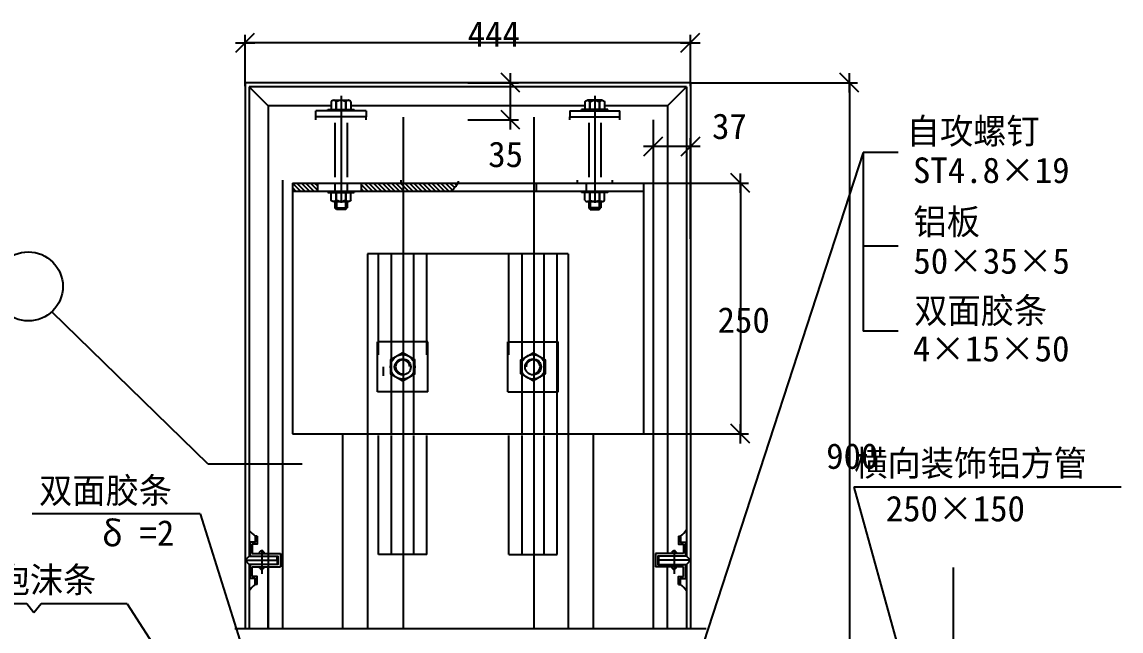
# Model space of a CAD drawing. Header units: metres. Extents: x 2349 to 5457, y 940 to 3258.
# Drawn here: x 4361 to 5457, y 2623 to 3230 of the extents above; entities that cross this region are included whole.
import ezdxf

# ---------------------------------------------------------------- set-up
doc = ezdxf.new("R2010")
doc.units = ezdxf.units.M
for name, color, linetype in [('B', 3, 'Continuous'), ('BZX', 1, 'Continuous'), ('CENTER', 1, 'Continuous'), ('CSX', 3, 'Continuous'), ('SDH', 7, 'Continuous'), ('TXT', 2, 'Continuous'), ('XSX', 6, 'Continuous')]:
    doc.layers.add(name, color=color, linetype=linetype)

# ---------------------------------------------------------------- blocks, each defined once
blk = doc.blocks.new('NUT16')
at = {"layer": 'B'}
for p, q in [((-17.5, 0), (-17.5, -2)), ((17.5, 0), (17.5, -2)), ((17.5, -2), (-17.5, -2)), ((-13, -12), (-13, -2)), ((6.5, -14), (-9.75, -14)), ((-6.5, -14), (-6.5, -2)), ((-6.5, -2), (-6.5, -12.02)), ((6.5, -14), (6.5, -2)), ((6.5, -2), (6.5, -13.46)), ((9.75, -14), (6.5, -14)), ((13, -12), (13, -2))]:
    blk.add_line(p, q, dxfattribs=at)
for centre, radius, start, end in [((-9.75, -10.36), 3.64, 206.78, 333.22), ((0, -2.44), 11.56, 235.79, 304.21), ((9.75, -10.36), 3.64, 206.78, 333.22)]:
    blk.add_arc(centre, radius, start, end, dxfattribs=at)
blk = doc.blocks.new('CC')
blk.add_line((-24.24, 0), (24.24, 0))
blk.add_lwpolyline([(-23.48, -23.39), (23.76, 23.82)])

msp = doc.modelspace()

# ---------------------------------------------------------------- linework, layer by layer
for p, q in [((5027.95, 3169.78), (4583.95, 3169.78)), ((4583.95, 3169.78), (4583.95, 2625.57)), ((5027.95, 3169.78), (5027.95, 2625.57)), ((5023.95, 3165.78), (4587.95, 3165.78)), ((4587.95, 3165.78), (4587.95, 2697.69)), ((5023.95, 3165.78), (5023.95, 2697.69)), ((4606.95, 3146.78), (4606.95, 2625.57)), ((4669.69, 3146.78), (4606.95, 3146.78)), ((4922.72, 3146.78), (4689.19, 3146.78)), ((5004.95, 3146.78), (4942.22, 3146.78)), ((5004.95, 3146.78), (5004.95, 2700.19)), ((5004.95, 3146.78), (5004.95, 3138.78)), ((4704.44, 3141.78), (4654.44, 3141.78)), ((4907.47, 3141.78), (4957.47, 3141.78)), ((4620.95, 3072.78), (4620.95, 2626.19)), ((4738.95, 3072.78), (4738.95, 3069.78)), ((4681.1, 2819.78), (4681.1, 2625.57)), ((4930.96, 2819.78), (4930.96, 2625.57)), ((4640.81, 2789.6), (4547.04, 2789.6)), ((4587.95, 2689.49), (4587.95, 2625.57)), ((5023.95, 2689.49), (5023.95, 2625.57))]:
    msp.add_line(p, q)
for points in [[(4595.95, 2717.69), (4593.95, 2717.69), (4593.95, 2711.69), (4587.95, 2711.69)], [(4587.95, 2715.53), (4587.95, 2697.69)], [(4588.95, 2711.69), (4588.95, 2697.69)], [(4595.95, 2717.69), (4595.95, 2709.69), (4590.95, 2709.69)], [(4590.95, 2709.69), (4590.95, 2700.19)], [(5015.95, 2717.69), (5015.95, 2709.69), (5020.95, 2709.69)], [(5015.95, 2717.69), (5017.95, 2717.69), (5017.95, 2711.69), (5023.95, 2711.69)], [(5020.95, 2709.69), (5020.95, 2700.19)], [(5022.95, 2711.69), (5022.95, 2697.69)], [(5023.95, 2715.53), (5023.95, 2697.69)], [(4587.95, 2697.69), (4616.45, 2697.69), (4616.45, 2689.49), (4587.95, 2689.49)], [(4992.95, 2700.19), (4992.95, 2686.99)], [(4992.95, 2700.19), (4992.95, 2686.99)], [(5023.95, 2697.69), (4995.45, 2697.69), (4995.45, 2689.49), (5023.95, 2689.49)], [(4996.04, 2697.69), (4996.04, 2689.49)], [(4587.95, 2689.49), (4587.95, 2625.57)], [(4588.95, 2689.49), (4588.95, 2675.49)], [(4590.95, 2677.49), (4590.95, 2686.99)], [(5020.95, 2677.49), (5020.95, 2686.99)], [(5022.95, 2689.49), (5022.95, 2675.49)], [(5023.95, 2689.49), (5023.95, 2625.57)], [(4595.95, 2669.49), (4593.95, 2669.49), (4593.95, 2675.49), (4587.95, 2675.49)], [(4595.95, 2669.49), (4595.95, 2677.49), (4590.95, 2677.49)], [(5015.95, 2669.49), (5015.95, 2677.49), (5020.95, 2677.49)], [(5015.95, 2669.49), (5017.95, 2669.49), (5017.95, 2675.49), (5023.95, 2675.49)]]:
    msp.add_lwpolyline(points)
msp.add_circle((4367.67, 2966.67), 34.4)
msp.add_arc((4622.54, 2753.81), 46.06, 221.33, 231.63)
at = {"layer": 'BZX'}
for p, q in [((4583.81, 3166.54), (4583.81, 3217.75)), ((5027.81, 3166.54), (5027.81, 3217.75)), ((5027.81, 3209.75), (4583.81, 3209.75)), ((4805.98, 3169.78), (4856.58, 3169.78)), ((4848.58, 3132.78), (4848.58, 3169.78)), ((5027.98, 3169.78), (5194.38, 3169.78)), ((5186.38, 3169.78), (5186.38, 2450.77)), ((4805.98, 3132.78), (4856.58, 3132.78)), ((4990.95, 3014.16), (4990.95, 3114.41)), ((5027.95, 3014.16), (5027.95, 3114.41)), ((4990.95, 3106.41), (5027.95, 3106.41)), ((5200.3, 3100.15), (4992.84, 2464.13)), ((5200.3, 3100.15), (5200.3, 2922.09)), ((4638.91, 3061.78), (4630.95, 3069.74)), ((4643.4, 3061.78), (4635.4, 3069.78)), ((4647.89, 3061.78), (4639.89, 3069.78)), ((4652.38, 3061.78), (4644.38, 3069.78)), ((4655.95, 3062.7), (4648.87, 3069.78)), ((4655.95, 3067.19), (4653.36, 3069.78)), ((4710.76, 3061.78), (4702.76, 3069.78)), ((4715.25, 3061.78), (4707.25, 3069.78)), ((4719.74, 3061.78), (4711.74, 3069.78)), ((4720.95, 3065.05), (4716.23, 3069.78)), ((4720.95, 3069.54), (4720.72, 3069.78)), ((4728.72, 3061.78), (4720.95, 3069.54)), ((4733.21, 3061.78), (4725.21, 3069.78)), ((4737.7, 3061.78), (4729.7, 3069.78)), ((4741.58, 3062.38), (4734.19, 3069.78)), ((4741.58, 3066.87), (4738.68, 3069.78)), ((4751.17, 3061.78), (4743.17, 3069.78)), ((4755.66, 3061.78), (4747.66, 3069.78)), ((4760.15, 3061.78), (4752.15, 3069.78)), ((4764.64, 3061.78), (4756.64, 3069.78)), ((4769.13, 3061.78), (4761.13, 3069.78)), ((4773.62, 3061.78), (4765.62, 3069.78)), ((4778.11, 3061.78), (4770.11, 3069.78)), ((4782.6, 3061.78), (4774.6, 3069.78)), ((4787.09, 3061.78), (4779.09, 3069.78)), ((4790.74, 3062.62), (4783.58, 3069.78)), ((4792.53, 3065.32), (4788.07, 3069.78)), ((4794.72, 3067.62), (4792.56, 3069.78)), ((4914.97, 3069.78), (4949.97, 3069.78)), ((4980.98, 3069.78), (5085.75, 3069.78)), ((5077.75, 3069.78), (5077.75, 2819.78)), ((4634.42, 3061.78), (4630.95, 3065.25)), ((4706.27, 3061.78), (4699.68, 3068.37)), ((4701.78, 3061.78), (4699.68, 3063.88)), ((4724.23, 3061.78), (4720.95, 3065.05)), ((4746.68, 3061.78), (4741.58, 3066.87)), ((4742.19, 3061.78), (4741.58, 3062.38)), ((4919.34, 3061.78), (4945.59, 3061.78)), ((4547.04, 2789.6), (4390.99, 2941.23)), ((4980.98, 2819.78), (5085.75, 2819.78)), ((5190.74, 2766.34), (5248.51, 2557.45)), ((4538.94, 2739.98), (4619.1, 2485.43)), ((4373.19, 2641.1), (4366.14, 2650.09)), ((4380.39, 2650.09), (4373.19, 2641.1)), ((4466.08, 2650.09), (4589.9, 2459.38))]:
    msp.add_line(p, q, dxfattribs=at)
at = {"layer": 'CENTER'}
for p, q in [((4679.44, 3156.87), (4679.44, 3050.05)), ((4932.47, 3156.87), (4932.47, 3050.05)), ((4741.58, 3135.48), (4741.58, 2625.57)), ((4871.58, 3135.48), (4871.58, 2625.57)), ((4914.97, 3072.78), (4914.97, 3069.78)), ((4949.97, 3072.78), (4949.97, 3069.78))]:
    msp.add_line(p, q, dxfattribs=at)
at = {"layer": 'CSX'}
for p, q in [((4606.95, 3146.78), (4587.95, 3165.78)), ((5004.95, 3146.78), (5023.95, 3165.78)), ((4654.44, 3135.78), (4654.44, 3141.78)), ((4704.44, 3135.78), (4654.44, 3135.78)), ((4654.44, 3132.78), (4654.44, 3135.78)), ((4704.44, 3141.78), (4704.44, 3135.78)), ((4704.44, 3132.78), (4704.44, 3135.78)), ((4907.47, 3141.78), (4907.47, 3135.78)), ((4907.47, 3135.78), (4957.47, 3135.78)), ((4907.47, 3132.78), (4907.47, 3135.78)), ((4957.47, 3135.78), (4957.47, 3141.78)), ((4957.47, 3132.78), (4957.47, 3135.78)), ((4673.44, 3129.78), (4673.44, 3075.78)), ((4685.44, 3129.78), (4685.44, 3075.78)), ((4926.47, 3129.78), (4926.47, 3075.78)), ((4938.47, 3129.78), (4938.47, 3075.78)), ((4990.95, 2625.57), (4990.95, 3132.78)), ((5234.93, 3100.15), (5200.3, 3100.15)), ((4630.95, 3069.78), (4980.95, 3069.78)), ((4630.95, 3069.78), (4630.95, 2819.78)), ((4655.95, 3069.78), (4655.95, 3061.78)), ((4673.44, 3069.78), (4673.44, 3061.78)), ((4685.44, 3069.78), (4685.44, 3061.78)), ((4699.68, 3069.78), (4699.68, 3061.78)), ((4873.95, 3069.78), (4873.95, 3061.78)), ((4923.95, 3069.78), (4923.95, 3061.78)), ((4980.95, 3069.78), (4980.95, 2819.78)), ((4630.95, 3061.78), (4980.95, 3061.78)), ((4685.44, 3051.28), (4673.44, 3051.28)), ((4673.44, 3051.28), (4673.44, 3044.99)), ((4685.44, 3051.28), (4685.44, 3044.99)), ((4926.47, 3051.28), (4926.47, 3044.99)), ((4926.47, 3051.28), (4938.47, 3051.28)), ((4938.47, 3051.28), (4938.47, 3044.99)), ((4673.44, 3044.99), (4685.44, 3044.99)), ((4674.94, 3043.49), (4673.44, 3044.99)), ((4683.94, 3043.49), (4674.94, 3043.49)), ((4683.94, 3043.49), (4685.44, 3044.99)), ((4927.97, 3043.49), (4926.47, 3044.99)), ((4938.47, 3044.99), (4926.47, 3044.99)), ((4927.97, 3043.49), (4936.97, 3043.49)), ((4936.97, 3043.49), (4938.47, 3044.99)), ((5234.93, 3006.68), (5200.3, 3006.68)), ((4716.95, 2898.52), (4716.95, 2999.32)), ((4729.95, 2819.78), (4729.95, 2999.32)), ((4751.95, 2819.78), (4751.95, 2999.32)), ((4764.95, 2898.52), (4764.95, 2999.32)), ((4846.95, 2898.52), (4846.95, 2999.32)), ((4859.95, 2819.78), (4859.95, 2999.32)), ((4881.95, 2819.78), (4881.95, 2999.32)), ((4894.95, 2817.87), (4894.95, 2999.32)), ((5234.93, 2922.09), (5200.3, 2922.09)), ((4765.95, 2911.45), (4715.95, 2911.45)), ((4715.95, 2861.45), (4715.95, 2911.45)), ((4765.95, 2861.45), (4765.95, 2911.45)), ((4845.95, 2861.45), (4845.95, 2911.45)), ((4845.95, 2911.45), (4895.95, 2911.45)), ((4895.95, 2861.45), (4895.95, 2911.45)), ((4721.95, 2877.45), (4721.95, 2886.45)), ((4765.95, 2861.45), (4715.95, 2861.45)), ((4845.95, 2861.45), (4895.95, 2861.45)), ((4630.95, 2819.78), (4980.95, 2819.78)), ((4716.95, 2699.32), (4716.95, 2817.87)), ((4729.95, 2699.32), (4729.95, 2817.87)), ((4751.95, 2699.32), (4751.95, 2817.87)), ((4764.95, 2699.32), (4764.95, 2817.87)), ((4846.95, 2699.32), (4846.95, 2817.87)), ((4859.95, 2699.32), (4859.95, 2817.87)), ((4881.95, 2699.32), (4881.95, 2817.87)), ((4894.95, 2699.32), (4894.95, 2817.87)), ((5457.27, 2766.34), (5190.74, 2766.34)), ((4538.94, 2739.98), (4371.63, 2739.98)), ((4587.95, 2697.69), (4583.95, 2693.59)), ((4590.95, 2700.19), (4618.95, 2700.19)), ((4600.38, 2704.13), (4600.38, 2679.93)), ((4604.95, 2700.19), (4618.95, 2700.19)), ((4615.87, 2693.59), (4615.87, 2697.69)), ((4618.95, 2700.19), (4618.95, 2686.99)), ((4764.95, 2699.32), (4716.95, 2699.32)), ((4846.95, 2699.32), (4894.95, 2699.32)), ((5006.95, 2700.19), (4992.95, 2700.19)), ((5020.95, 2700.19), (4992.95, 2700.19)), ((5011.53, 2704.13), (5011.53, 2679.93)), ((5023.95, 2697.69), (5027.95, 2693.59)), ((4583.95, 2693.59), (4615.87, 2693.59)), ((4583.95, 2693.59), (4587.95, 2689.49)), ((4590.95, 2686.99), (4618.95, 2686.99)), ((4615.87, 2693.59), (4615.87, 2689.49)), ((5020.95, 2686.99), (4992.95, 2686.99)), ((5027.95, 2693.59), (4996.04, 2693.59)), ((5004.95, 2625.57), (5004.95, 2686.99)), ((5027.95, 2693.59), (5023.95, 2689.49)), ((4366.14, 2650.09), (4226.25, 2650.09)), ((4466.08, 2650.09), (4380.39, 2650.09))]:
    msp.add_line(p, q, dxfattribs=at)
for points in [[(4740.95, 2900.52), (4728.77, 2893.49), (4728.77, 2879.42), (4740.95, 2872.38), (4753.14, 2879.42), (4753.14, 2893.49)], [(4870.95, 2900.52), (4883.14, 2893.49), (4883.14, 2879.42), (4870.95, 2872.38), (4858.77, 2879.42), (4858.77, 2893.49)]]:
    msp.add_lwpolyline(points, close=True, dxfattribs=at)
msp.add_lwpolyline([(4606.95, 2625.57), (4606.95, 2686.99)], dxfattribs=at)
for centre, radius in [((4740.95, 2886.45), 12.19), ((4740.95, 2886.45), 8), ((4870.95, 2886.45), 12.19), ((4870.95, 2886.45), 8)]:
    msp.add_circle(centre, radius, dxfattribs=at)
for centre, radius, start, end in [((4740.95, 2886.45), 7, 0, 270), ((4870.95, 2886.45), 7, 270, 180), ((5006.48, 2734.36), 20.24, 304.53, 329.69), ((4600.38, 2700.19), 2.73, 0, 180), ((5011.53, 2700.19), 2.73, 0, 180), ((4600.38, 2686.99), 2.29, 180, 0), ((5011.53, 2686.99), 2.29, 180, 0), ((4605.42, 2652.82), 20.24, 124.53, 149.69), ((5006.48, 2652.82), 20.24, 30.31, 55.47)]:
    msp.add_arc(centre, radius, start, end, dxfattribs=at)
at = {"layer": 'SDH'}
for p, q in [((5289.85, 2686.53), (5289.85, 1291)), ((4573.42, 2625.57), (5043.49, 2625.57))]:
    msp.add_line(p, q, dxfattribs=at)
at = {"layer": 'XSX'}
for p, q in [((4795.85, 3069.66), (4795.34, 3069.66)), ((4795.34, 3069.66), (4795.34, 3068.64)), ((4796.36, 3070.68), (4795.85, 3070.17)), ((4795.85, 3070.17), (4795.85, 3069.66)), ((4796.36, 3071.7), (4796.36, 3070.68)), ((4789.21, 3062), (4788.7, 3061.49)), ((4790.23, 3062), (4789.21, 3062)), ((4790.74, 3062.51), (4790.23, 3062.51)), ((4790.23, 3062.51), (4790.23, 3062)), ((4791.25, 3063.02), (4790.74, 3063.02)), ((4790.74, 3063.02), (4790.74, 3062.51)), ((4791.76, 3063.54), (4791.25, 3063.54)), ((4791.25, 3063.54), (4791.25, 3063.02)), ((4792.27, 3064.56), (4791.76, 3064.05)), ((4791.76, 3064.05), (4791.76, 3063.54)), ((4792.78, 3065.58), (4792.27, 3065.07)), ((4792.27, 3065.07), (4792.27, 3064.56)), ((4793.29, 3065.58), (4792.78, 3065.58)), ((4793.8, 3066.09), (4793.29, 3066.09)), ((4793.29, 3066.09), (4793.29, 3065.58)), ((4794.32, 3067.11), (4793.8, 3067.11)), ((4793.8, 3067.11), (4793.8, 3066.09)), ((4794.83, 3067.62), (4794.32, 3067.62)), ((4794.32, 3067.62), (4794.32, 3067.11)), ((4795.34, 3068.64), (4794.83, 3068.13)), ((4794.83, 3068.13), (4794.83, 3067.62)), ((4674.94, 3051.28), (4674.94, 3044.99)), ((4683.94, 3051.28), (4683.94, 3044.99)), ((4927.97, 3051.28), (4927.97, 3044.99)), ((4936.97, 3051.28), (4936.97, 3044.99)), ((4905.95, 2999.32), (4705.95, 2999.32)), ((4705.95, 2999.32), (4705.95, 2625.57)), ((4905.95, 2999.32), (4905.95, 2625.57))]:
    msp.add_line(p, q, dxfattribs=at)

# ---------------------------------------------------------------- block references
at = {"xscale": 0.4, "yscale": 0.4, "zscale": 0.4}
for p in [(4583.81, 3209.75), (5027.81, 3209.75), (4990.95, 3106.41), (5027.95, 3106.41)]:
    msp.add_blockref('CC', p, dxfattribs=at)
at = {"xscale": 0.4, "yscale": 0.4, "zscale": 0.4, "rotation": 90}
for p in [(4848.58, 3169.78), (5186.38, 3169.78), (4848.58, 3132.78), (5077.75, 3069.78), (5077.75, 2819.78)]:
    msp.add_blockref('CC', p, dxfattribs=at)
at = {"layer": 'CSX', "yscale": 0.75, "zscale": 0.75, "rotation": 180}
for p, xscale in [((4679.44, 3141.78), 0.75), ((4932.47, 3141.78), -0.75)]:
    msp.add_blockref('NUT16', p, dxfattribs=dict(at, xscale=xscale))
at = {"layer": 'CSX', "yscale": 0.75, "zscale": 0.75}
for p, xscale in [((4679.44, 3061.78), -0.75), ((4932.47, 3061.78), 0.75)]:
    msp.add_blockref('NUT16', p, dxfattribs=dict(at, xscale=xscale))

# ---------------------------------------------------------------- texts
at = {"layer": 'BZX', "char_height": 25.5, "attachment_point": 1}
for s, insert in [('\\A1;444', (4805.81, 3231.15)), ('\\A1;37', (5049.44, 3139.2)), ('\\A1;35', (4826.27, 3111.21)), ('\\A1;250', (5054.95, 2945.98)), ('\\A1;900', (5163.25, 2810.27))]:
    msp.add_mtext(s, dxfattribs=dict(at, insert=insert))
at = {"layer": 'TXT'}
for s, p in [('自攻螺钉', (5243.58, 3108.87)), ('ST4.8×19', (5249.84, 3069.81)), ('铝板', (5250.33, 3018.5)), ('50×35×5', (5250.19, 2979.35)), ('双面胶条', (5251.01, 2929.98)), ('4×15×50', (5249.73, 2891.88)), ('横向装饰铝方管', (5191.25, 2777.69)), ('双面胶条', (4378.34, 2750.48)), ('250×150', (5222.7, 2732.43)), ('δ', (4441.05, 2707.56)), ('=2', (4478.51, 2708.11)), ('密封胶泡沫条', (4236.59, 2661.39))]:
    msp.add_text(s, height=25.5, dxfattribs=at).set_placement(p)

doc.saveas('drawing.dxf')
